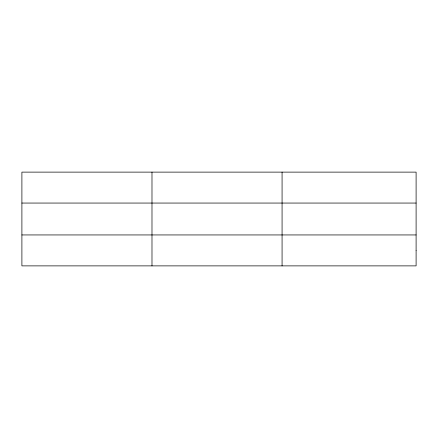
<?xml version="1.0" encoding="UTF-8"?>
<svg xmlns="http://www.w3.org/2000/svg" width="438" height="438" viewBox="0 0 438 438"><rect width="100%" height="100%" fill="white"/><g stroke="black" fill="none" stroke-linecap="round" stroke-linejoin="round"><path stroke-width="0.66" d="M151.986 172.118L151.986 265.882M282.072 172.118L282.072 265.882M21.9 203.057L416.1 203.057M21.9 234.943L416.1 234.943M416.1 250.41L416.1 265.882L21.9 265.882L21.9 172.118L416.1 172.118L416.1 250.41"/></g></svg>
